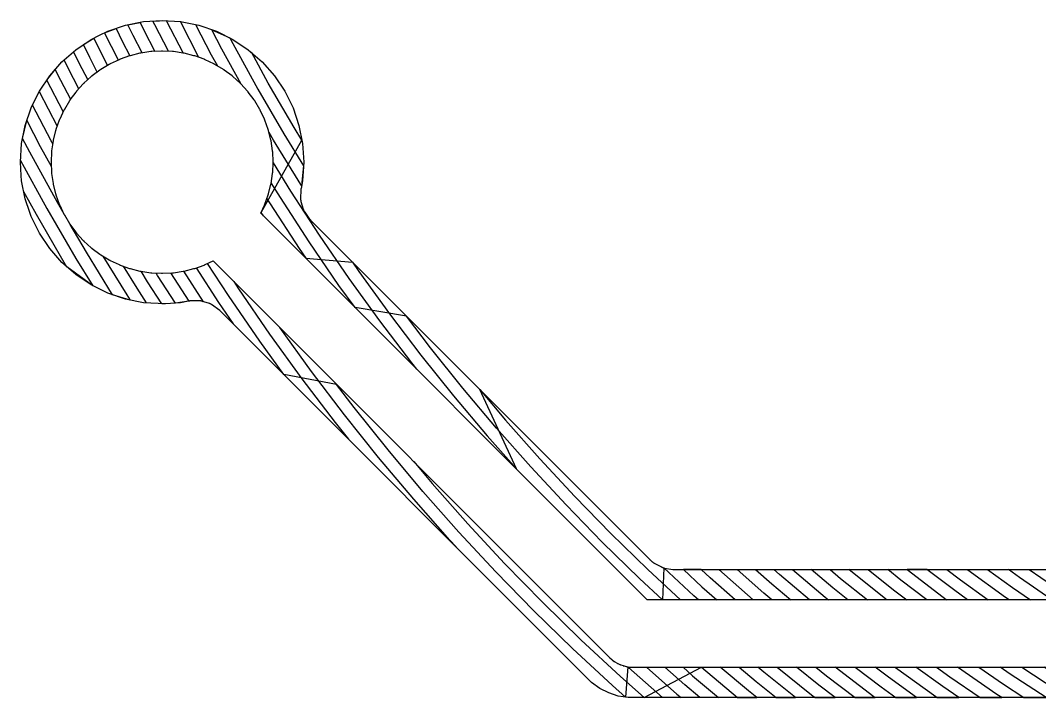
# Model space of a CAD drawing. Header units: metres. Extents: x 100 to 171, y -146 to -25.
# Drawn here: x 132.89 to 148.04, y -96.95 to -86.89 of the extents above; entities that cross this region are included whole.
import ezdxf

# ---------------------------------------------------------------- set-up
doc = ezdxf.new("R2010")
doc.units = ezdxf.units.M

msp = doc.modelspace()

# ---------------------------------------------------------------- linework, layer by layer
for points in [[(158.44, -96.951), (141.925, -96.951), (141.777, -96.927), (141.635, -96.881), (141.502, -96.813), (141.381, -96.725), (135.863, -91.207), (135.861, -91.205), (135.858, -91.203), (135.856, -91.2), (135.853, -91.198), (135.85, -91.196), (135.848, -91.194), (135.845, -91.192), (135.748, -91.122), (135.745, -91.12), (135.742, -91.118), (135.739, -91.116), (135.736, -91.114), (135.732, -91.112), (135.729, -91.11), (135.726, -91.109), (135.722, -91.107), (135.719, -91.105), (135.715, -91.104), (135.712, -91.103), (135.708, -91.101), (135.705, -91.1), (135.587, -91.064), (135.583, -91.063), (135.58, -91.062), (135.576, -91.061), (135.572, -91.06), (135.569, -91.06), (135.565, -91.059), (135.561, -91.058), (135.557, -91.058), (135.553, -91.058), (135.55, -91.057), (135.546, -91.057), (135.542, -91.057), (135.538, -91.057), (135.415, -91.061), (135.412, -91.061), (135.408, -91.062), (135.404, -91.062), (135.401, -91.062), (135.397, -91.063), (135.394, -91.063), (135.39, -91.064), (135.275, -91.087), (135.049, -91.102), (135, -91.105), (134.944, -91.101), (134.725, -91.087), (134.455, -91.033), (134.194, -90.945), (133.947, -90.823), (133.719, -90.67), (133.512, -90.488), (133.33, -90.281), (133.177, -90.053), (133.055, -89.806), (133.035, -89.746), (132.967, -89.545), (132.913, -89.275), (132.908, -89.196), (132.895, -89), (132.913, -88.725), (132.967, -88.455), (133.055, -88.194), (133.056, -88.193), (133.116, -88.071), (133.177, -87.947), (133.33, -87.719), (133.512, -87.512), (133.719, -87.33), (133.947, -87.177), (134.071, -87.116), (134.194, -87.055), (134.455, -86.967), (134.725, -86.913), (135, -86.895), (135.275, -86.913), (135.545, -86.967), (135.806, -87.055), (136.053, -87.177), (136.281, -87.33), (136.488, -87.512), (136.67, -87.719), (136.823, -87.947), (136.945, -88.194), (137.033, -88.455), (137.087, -88.725), (137.105, -89), (137.087, -89.275), (137.064, -89.39), (137.063, -89.394), (137.063, -89.397), (137.062, -89.401), (137.062, -89.404), (137.062, -89.407), (137.061, -89.411), (137.061, -89.414), (137.057, -89.533), (137.057, -89.537), (137.057, -89.541), (137.057, -89.545), (137.057, -89.549), (137.057, -89.552), (137.058, -89.556), (137.058, -89.56), (137.059, -89.563), (137.059, -89.567), (137.06, -89.571), (137.061, -89.574), (137.062, -89.578), (137.063, -89.582), (137.098, -89.7), (137.099, -89.703), (137.101, -89.707), (137.102, -89.711), (137.103, -89.714), (137.105, -89.718), (137.106, -89.721), (137.108, -89.725), (137.11, -89.728), (137.112, -89.731), (137.114, -89.735), (137.116, -89.738), (137.118, -89.741), (137.12, -89.744), (137.191, -89.844), (137.193, -89.847), (137.196, -89.85), (137.198, -89.853), (137.2, -89.855), (137.203, -89.858), (137.205, -89.861), (137.207, -89.863), (142.24, -94.896), (142.242, -94.898), (142.245, -94.9), (142.247, -94.902), (142.282, -94.933), (142.285, -94.936), (142.288, -94.938), (142.291, -94.94), (142.294, -94.943), (142.297, -94.945), (142.3, -94.947), (142.303, -94.949), (142.306, -94.951), (142.31, -94.953), (142.418, -95.011), (142.421, -95.013), (142.425, -95.015), (142.428, -95.016), (142.432, -95.018), (142.435, -95.019), (142.439, -95.02), (142.442, -95.022), (142.446, -95.023), (142.45, -95.024), (142.453, -95.025), (142.457, -95.026), (142.461, -95.027), (142.465, -95.027), (142.586, -95.047), (142.59, -95.048), (142.593, -95.048), (142.597, -95.049), (142.6, -95.049), (142.604, -95.049), (142.607, -95.049), (142.611, -95.049), (159.253, -95.049)], [(135.095, -87.354), (134.89, -86.959), (134.863, -86.904), (135.062, -86.899), (135.311, -87.38)], [(134.351, -87.484), (134.247, -87.283), (134.147, -87.079), (134.316, -87.014), (134.408, -87.202), (134.521, -87.421)], [(134.702, -87.378), (134.568, -87.121), (134.49, -86.96), (134.672, -86.924), (134.729, -87.04), (134.893, -87.355)], [(135.548, -87.446), (135.272, -86.913), (135.497, -86.957), (135.731, -87.408), (135.821, -87.57)], [(136.177, -87.844), (135.89, -87.323), (135.739, -87.033), (136.005, -87.153), (136.049, -87.238), (136.421, -87.914), (136.809, -88.58), (137.101, -89.055), (137.072, -89.349), (137.061, -89.332), (136.654, -88.672), (136.589, -88.56)], [(134.038, -87.662), (133.925, -87.444), (133.832, -87.254), (133.986, -87.158), (134.086, -87.363), (134.19, -87.564)], [(159.656, -95.5), (142.207, -95.5), (136.465, -89.758), (136.521, -89.638), (136.523, -89.635), (136.524, -89.631), (136.526, -89.628), (136.527, -89.625), (136.577, -89.486), (136.578, -89.482), (136.579, -89.479), (136.58, -89.475), (136.581, -89.472), (136.617, -89.329), (136.618, -89.326), (136.618, -89.322), (136.619, -89.318), (136.62, -89.315), (136.641, -89.169), (136.642, -89.165), (136.642, -89.162), (136.642, -89.158), (136.643, -89.154), (136.65, -89.007), (136.65, -89.004), (136.65, -89), (136.65, -88.996), (136.65, -88.993), (136.643, -88.846), (136.642, -88.842), (136.642, -88.838), (136.642, -88.835), (136.641, -88.831), (136.62, -88.685), (136.619, -88.682), (136.618, -88.678), (136.618, -88.674), (136.617, -88.671), (136.581, -88.528), (136.58, -88.525), (136.579, -88.521), (136.578, -88.518), (136.577, -88.514), (136.527, -88.375), (136.526, -88.372), (136.524, -88.369), (136.523, -88.365), (136.521, -88.362), (136.458, -88.229), (136.457, -88.225), (136.455, -88.222), (136.453, -88.219), (136.452, -88.216), (136.376, -88.09), (136.374, -88.086), (136.372, -88.083), (136.37, -88.08), (136.368, -88.077), (136.28, -87.959), (136.278, -87.956), (136.275, -87.953), (136.273, -87.95), (136.271, -87.948), (136.172, -87.839), (136.169, -87.836), (136.167, -87.833), (136.164, -87.831), (136.161, -87.828), (136.052, -87.729), (136.05, -87.727), (136.047, -87.725), (136.044, -87.722), (136.041, -87.72), (135.923, -87.632), (135.92, -87.63), (135.917, -87.628), (135.914, -87.626), (135.91, -87.624), (135.784, -87.548), (135.781, -87.547), (135.778, -87.545), (135.775, -87.543), (135.771, -87.542), (135.638, -87.479), (135.635, -87.477), (135.631, -87.476), (135.628, -87.474), (135.625, -87.473), (135.486, -87.423), (135.482, -87.422), (135.479, -87.421), (135.475, -87.42), (135.472, -87.419), (135.329, -87.383), (135.326, -87.382), (135.322, -87.382), (135.318, -87.381), (135.315, -87.38), (135.169, -87.359), (135.165, -87.358), (135.162, -87.358), (135.158, -87.358), (135.154, -87.357), (135.007, -87.35), (135.004, -87.35), (135, -87.35), (134.996, -87.35), (134.993, -87.35), (134.846, -87.357), (134.842, -87.358), (134.838, -87.358), (134.835, -87.358), (134.831, -87.359), (134.685, -87.38), (134.682, -87.381), (134.678, -87.382), (134.674, -87.382), (134.671, -87.383), (134.528, -87.419), (134.525, -87.42), (134.521, -87.421), (134.518, -87.422), (134.514, -87.423), (134.375, -87.473), (134.372, -87.474), (134.369, -87.476), (134.365, -87.477), (134.362, -87.479), (134.229, -87.542), (134.225, -87.543), (134.222, -87.545), (134.219, -87.547), (134.216, -87.548), (134.09, -87.624), (134.086, -87.626), (134.083, -87.628), (134.08, -87.63), (134.077, -87.632), (133.959, -87.72), (133.956, -87.722), (133.953, -87.725), (133.95, -87.727), (133.948, -87.729), (133.839, -87.828), (133.836, -87.831), (133.833, -87.833), (133.831, -87.836), (133.828, -87.839), (133.729, -87.948), (133.727, -87.95), (133.725, -87.953), (133.722, -87.956), (133.72, -87.959), (133.632, -88.077), (133.63, -88.08), (133.628, -88.083), (133.626, -88.086), (133.624, -88.09), (133.548, -88.216), (133.547, -88.219), (133.545, -88.222), (133.543, -88.225), (133.542, -88.229), (133.479, -88.362), (133.477, -88.365), (133.476, -88.369), (133.474, -88.372), (133.473, -88.375), (133.423, -88.514), (133.422, -88.518), (133.421, -88.521), (133.42, -88.525), (133.419, -88.528), (133.383, -88.671), (133.382, -88.674), (133.382, -88.678), (133.381, -88.682), (133.38, -88.685), (133.359, -88.831), (133.358, -88.835), (133.358, -88.838), (133.358, -88.842), (133.357, -88.846), (133.35, -88.993), (133.35, -88.996), (133.35, -89), (133.35, -89.004), (133.35, -89.007), (133.357, -89.154), (133.358, -89.158), (133.358, -89.162), (133.358, -89.165), (133.359, -89.169), (133.38, -89.315), (133.381, -89.318), (133.382, -89.322), (133.382, -89.326), (133.383, -89.329), (133.419, -89.472), (133.42, -89.475), (133.421, -89.479), (133.422, -89.482), (133.423, -89.486), (133.473, -89.625), (133.474, -89.628), (133.476, -89.631), (133.477, -89.635), (133.479, -89.638), (133.542, -89.771), (133.543, -89.775), (133.545, -89.778), (133.547, -89.781), (133.548, -89.784), (133.624, -89.91), (133.626, -89.914), (133.628, -89.917), (133.63, -89.92), (133.632, -89.923), (133.72, -90.041), (133.722, -90.044), (133.725, -90.047), (133.727, -90.05), (133.729, -90.052), (133.828, -90.161), (133.831, -90.164), (133.833, -90.167), (133.836, -90.169), (133.839, -90.172), (133.948, -90.271), (133.95, -90.273), (133.953, -90.275), (133.956, -90.278), (133.959, -90.28), (134.077, -90.368), (134.08, -90.37), (134.083, -90.372), (134.086, -90.374), (134.09, -90.376), (134.216, -90.452), (134.219, -90.453), (134.222, -90.455), (134.225, -90.457), (134.229, -90.458), (134.362, -90.521), (134.365, -90.523), (134.369, -90.524), (134.372, -90.526), (134.375, -90.527), (134.514, -90.577), (134.518, -90.578), (134.521, -90.579), (134.525, -90.58), (134.528, -90.581), (134.671, -90.617), (134.674, -90.618), (134.678, -90.618), (134.682, -90.619), (134.685, -90.62), (134.831, -90.641), (134.835, -90.642), (134.838, -90.642), (134.842, -90.642), (134.846, -90.643), (134.993, -90.65), (134.996, -90.65), (135, -90.65), (135.004, -90.65), (135.007, -90.65), (135.154, -90.643), (135.158, -90.642), (135.162, -90.642), (135.165, -90.642), (135.169, -90.641), (135.315, -90.62), (135.318, -90.619), (135.322, -90.618), (135.326, -90.618), (135.329, -90.617), (135.472, -90.581), (135.475, -90.58), (135.479, -90.579), (135.482, -90.578), (135.486, -90.577), (135.625, -90.527), (135.628, -90.526), (135.631, -90.524), (135.635, -90.523), (135.638, -90.521), (135.758, -90.465), (141.646, -96.354), (141.649, -96.356), (141.652, -96.359), (141.677, -96.382), (141.68, -96.384), (141.683, -96.387), (141.686, -96.389), (141.688, -96.391), (141.716, -96.412), (141.719, -96.414), (141.722, -96.416), (141.725, -96.418), (141.728, -96.42), (141.758, -96.437), (141.761, -96.439), (141.764, -96.441), (141.767, -96.443), (141.771, -96.444), (141.802, -96.459), (141.805, -96.461), (141.809, -96.462), (141.812, -96.463), (141.815, -96.465), (141.848, -96.476), (141.851, -96.478), (141.855, -96.479), (141.858, -96.48), (141.862, -96.481), (141.895, -96.489), (141.899, -96.49), (141.902, -96.491), (141.906, -96.491), (141.91, -96.492), (141.944, -96.497), (141.947, -96.497), (141.951, -96.498), (141.955, -96.498), (141.958, -96.498), (141.993, -96.5), (141.996, -96.5), (142, -96.5), (159.864, -96.5)], [(133.762, -87.912), (133.604, -87.606), (133.544, -87.483), (133.684, -87.36), (133.764, -87.525), (133.895, -87.777)], [(136.505, -89.797), (136.471, -89.745), (137.076, -88.671), (136.963, -88.487), (136.577, -87.825), (136.326, -87.369)], [(133.532, -88.249), (133.289, -87.781), (133.412, -87.625), (133.443, -87.687), (133.64, -88.067)], [(133.175, -87.952), (133.441, -88.465)], [(133.375, -88.725), (133.35, -88.681), (133.076, -88.152)], [(133.527, -89.74), (133.445, -89.6), (133.033, -88.851), (132.928, -88.649), (132.992, -88.381), (133.191, -88.766), (133.353, -89.059)], [(132.897, -88.977), (133.288, -89.688), (133.721, -90.431), (133.969, -90.834), (133.585, -90.553), (133.567, -90.523), (133.132, -89.777), (132.946, -89.439)], [(136.65, -89.008), (136.909, -89.429), (137.334, -90.082), (137.775, -90.725), (138.232, -91.357), (138.704, -91.978), (138.781, -92.073)], [(143.273, -95.049), (143.783, -95.5), (143.511, -95.5), (143.14, -95.172), (143.008, -95.049), (142.744, -95.049), (143.019, -95.305), (143.239, -95.5), (142.968, -95.5), (142.898, -95.438), (142.453, -95.025), (142.435, -95.5), (142.092, -95.18), (141.54, -94.642), (141.001, -94.09), (140.477, -93.526), (139.966, -92.948), (139.47, -92.358), (138.988, -91.756), (138.63, -91.286), (137.868, -91.16), (137.628, -90.829), (137.185, -90.182), (136.757, -89.525), (136.621, -89.305)], [(136.556, -89.543), (136.605, -89.621), (137.035, -90.282), (137.134, -90.426), (137.828, -90.484), (137.922, -90.622), (138.377, -91.25), (138.846, -91.867), (139.331, -92.472), (139.83, -93.066), (140.264, -93.556), (139.719, -92.375), (140.102, -92.83), (140.61, -93.405), (141.132, -93.966), (141.667, -94.515), (142.216, -95.05), (142.7, -95.5)], [(134.122, -90.395), (134.476, -90.97), (134.527, -91.047), (134.264, -90.968), (133.875, -90.338), (133.637, -89.928)], [(142.197, -96.5), (142.646, -96.897), (142.709, -96.951), (142.434, -96.951), (141.931, -96.505), (141.918, -96.493), (141.884, -96.944), (141.689, -96.772), (141.099, -96.223), (140.522, -95.66), (139.958, -95.083), (139.41, -94.493), (138.876, -93.889), (138.357, -93.272), (137.853, -92.642), (137.592, -92.299), (136.808, -92.152), (136.451, -91.658), (135.987, -90.982), (135.676, -90.504)], [(134.769, -91.09), (134.628, -90.873), (134.426, -90.545)], [(134.683, -90.619), (134.78, -90.777), (134.993, -91.105)], [(135.123, -90.644), (135.396, -91.063), (135.2, -91.092), (134.932, -90.681), (134.911, -90.646)], [(135.617, -91.073), (135.321, -90.618)], [(135.504, -90.57), (135.838, -91.082), (136.055, -91.399)], [(139.37, -94.714), (139.276, -94.613), (138.739, -94.006), (138.217, -93.386), (137.711, -92.753), (137.22, -92.108), (136.75, -91.457), (136.066, -90.773), (136.137, -90.882), (136.598, -91.554), (137.075, -92.215), (137.569, -92.864), (137.767, -93.112)], [(138.738, -93.445), (139.012, -93.771), (139.543, -94.372), (140.089, -94.959), (140.649, -95.533), (141.223, -96.093), (141.81, -96.639), (142.163, -96.951), (143.013, -96.5), (143.548, -96.951), (143.833, -96.951), (143.71, -96.851), (143.292, -96.5)], [(143.817, -95.049), (144.057, -95.262), (144.34, -95.5), (144.06, -95.5), (143.939, -95.398), (143.545, -95.049)], [(144.364, -95.049), (144.851, -95.46), (144.901, -95.5), (144.619, -95.5), (144.174, -95.125), (144.089, -95.049)], [(144.923, -95.049), (145.08, -95.182), (145.477, -95.5), (145.189, -95.5), (144.966, -95.321), (144.643, -95.049)], [(145.491, -95.049), (145.865, -95.349), (146.063, -95.5), (145.766, -95.5), (145.754, -95.491), (145.203, -95.049)], [(146.66, -95.049), (146.862, -95.203), (147.273, -95.5), (146.966, -95.5), (146.755, -95.347), (146.363, -95.049), (146.067, -95.049), (146.087, -95.065), (146.647, -95.492), (146.658, -95.5), (146.361, -95.5), (145.976, -95.207), (145.779, -95.049)], [(147.264, -95.049), (147.633, -95.316), (147.901, -95.5), (147.583, -95.5), (147.529, -95.463), (146.969, -95.058), (146.958, -95.049)], [(147.881, -95.049), (148.4, -95.405), (148.545, -95.5), (148.219, -95.5), (147.737, -95.169), (147.572, -95.049)], [(142.74, -96.5), (142.881, -96.625), (143.268, -96.951), (142.989, -96.951), (142.764, -96.761), (142.469, -96.5)], [(143.572, -96.5), (143.824, -96.712), (144.122, -96.951), (144.41, -96.951), (143.938, -96.573), (143.851, -96.5)], [(144.135, -96.5), (144.647, -96.91), (144.7, -96.951), (144.998, -96.951), (144.758, -96.768), (144.423, -96.5)], [(144.711, -96.5), (144.869, -96.626), (145.295, -96.951), (145.593, -96.951), (145.575, -96.938), (145, -96.5), (145.297, -96.5), (145.682, -96.793), (145.9, -96.951), (146.207, -96.951), (145.79, -96.649), (145.595, -96.5), (145.892, -96.5), (145.897, -96.504), (146.493, -96.935), (146.516, -96.951), (146.834, -96.951), (146.597, -96.788), (146.199, -96.5)], [(146.506, -96.5), (146.7, -96.641), (147.152, -96.951), (147.474, -96.951), (147.4, -96.902), (146.814, -96.5)], [(147.132, -96.5), (147.5, -96.752), (147.804, -96.951), (148.134, -96.951), (147.6, -96.603), (147.45, -96.5), (147.772, -96.5), (148.294, -96.84), (148.474, -96.951), (148.817, -96.951), (148.39, -96.688), (148.102, -96.5)]]:
    msp.add_lwpolyline(points)

doc.saveas('drawing.dxf')
